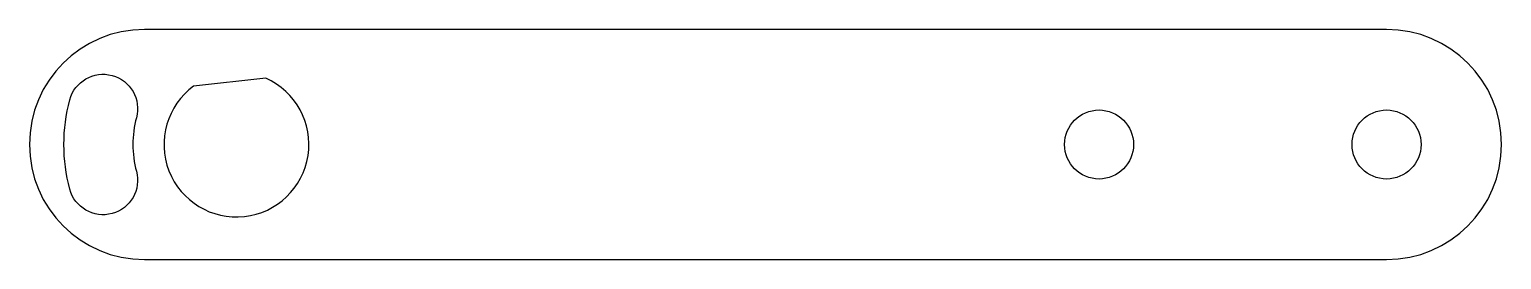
# Model space of a CAD drawing. Header units: millimetres. Extents: x -9 to 55, y -5 to 5.
import ezdxf

# ---------------------------------------------------------------- set-up
doc = ezdxf.new("R2010")
doc.units = ezdxf.units.MM

msp = doc.modelspace()

# ---------------------------------------------------------------- linework, layer by layer
for points in [[(-4, 5, 1), (-4, -5), (50, -5, 1), (50, 5)], [(-7.244, -1.941, -0.131652), (-7.244, 1.941, -1), (-4.347, 1.165, 0.131652), (-4.347, -1.165, -1)], [(-1.867, 2.537, 3.718001), (1.274, 2.881)]]:
    msp.add_lwpolyline(points, format="xyb", close=True)
for centre in [(37.5, 0), (50, 0)]:
    msp.add_circle(centre, 1.5)

doc.saveas('drawing.dxf')
